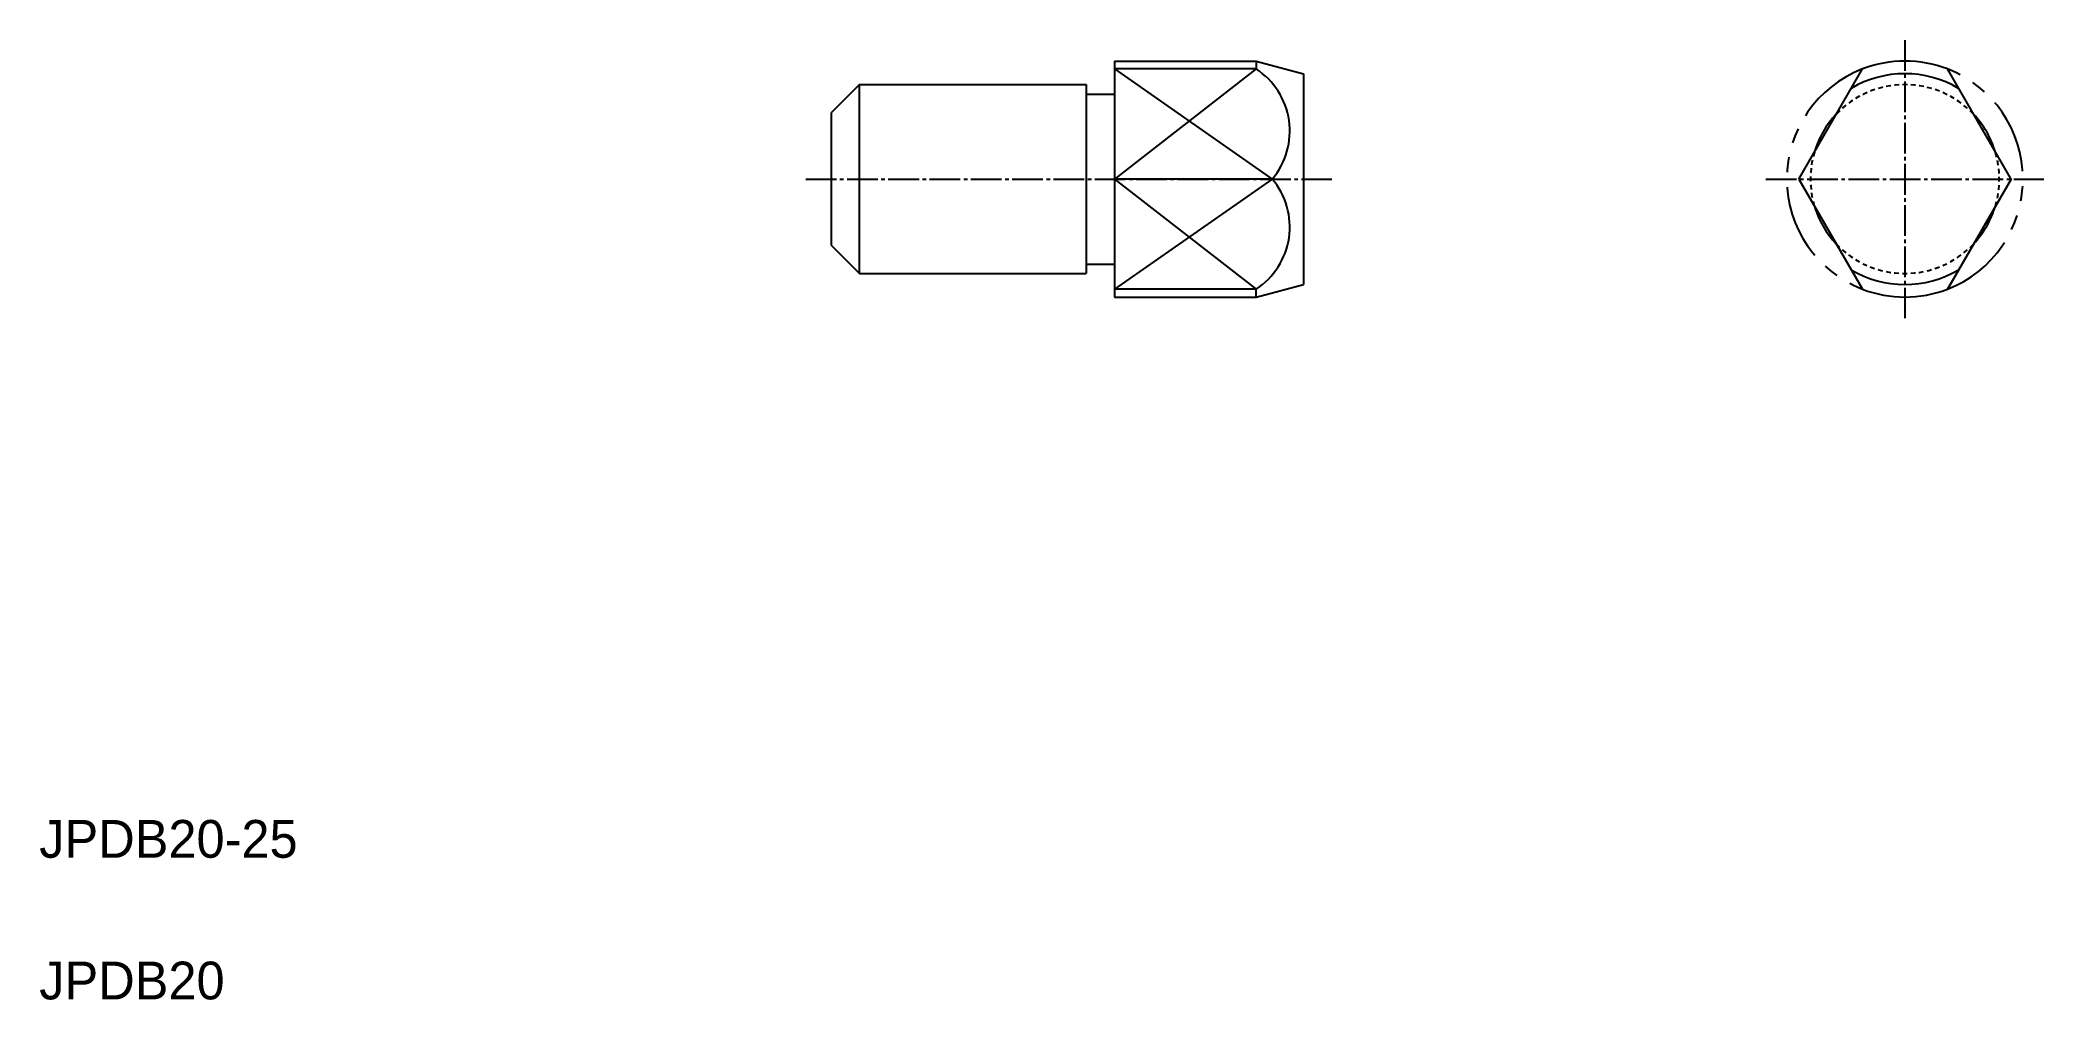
# Model space of a CAD drawing. Extents: x 10 to 222, y 10 to 112.
import ezdxf

# ---------------------------------------------------------------- set-up
doc = ezdxf.new("R2010")
doc.units = 0
doc.header["$LTSCALE"] = 0.25
for name, pattern in [('CENTER', [17.5, 13, -1.5, 1.5, -1.5]), ('DASHED', [3.5, 2, -1.5]), ('PHANTOM', [63.5, 31.75, -6.35, 6.35, -6.35, 6.35, -6.35])]:
    doc.linetypes.add(name, pattern=pattern)
doc.layers.get('0').update_dxf_attribs({"linetype": 'CONTINUOUS'})
doc.layers.add('CENTER', color=1, linetype='CENTER')
doc.styles.get("Standard").update_dxf_attribs({"font": 'txt', "height": 3.2})

msp = doc.modelspace()

# ---------------------------------------------------------------- linework, layer by layer
at = {"linetype": 'CONTINUOUS'}
for p, q in [((123.86, 109.38), (123.86, 84.38)), ((123.86, 109.38), (138.86, 109.38)), ((138.86, 109.38), (138.86, 108.54)), ((96.86, 106.88), (93.86, 103.88)), ((96.86, 86.88), (96.86, 106.88)), ((96.86, 106.88), (120.86, 106.88)), ((120.86, 106.88), (120.86, 86.88)), ((143.86, 108.04), (143.86, 85.72)), ((120.86, 105.88), (123.86, 105.88)), ((93.86, 103.88), (93.86, 89.88)), ((93.86, 89.88), (96.86, 86.88)), ((120.86, 87.88), (123.86, 87.88)), ((96.86, 86.88), (120.86, 86.88)), ((138.86, 84.38), (138.86, 85.22)), ((123.86, 84.38), (138.86, 84.38))]:
    msp.add_line(p, q, dxfattribs=at)
for p, q in [((138.86, 108.54), (123.86, 108.54)), ((138.86, 109.38), (143.86, 108.04)), ((196.31, 96.88), (203.04, 108.54)), ((218.78, 96.88), (212.04, 108.54)), ((143.86, 102.46), (143.86, 102.46)), ((140.55, 96.88), (123.86, 96.88)), ((143.86, 96.88), (143.86, 96.88)), ((196.31, 96.88), (203.04, 85.22)), ((218.78, 96.88), (212.04, 85.22)), ((138.86, 85.22), (123.86, 85.22)), ((138.86, 84.38), (143.86, 85.72))]:
    msp.add_line(p, q)
at = {"color": 3}
for p, q in [((123.86, 108.54), (140.55, 96.88)), ((138.86, 108.54), (123.86, 96.88)), ((123.86, 96.88), (138.86, 85.22)), ((140.55, 96.88), (123.86, 85.22))]:
    msp.add_line(p, q, dxfattribs=at)
for centre, radius, start, end in [((134.55, 101.96), 7.86, 319.7603, 56.8186), ((207.54, 96.88), 12.5, 68.8998, 111.1002), ((207.54, 96.88), 11.16, 59.3443, 120.6557), ((207.54, 96.88), 10, 136.6076, 163.3924), ((207.54, 96.88), 10, 16.6076, 43.3924), ((134.55, 91.8), 7.86, 303.1814, 40.2397), ((207.54, 96.88), 11.16, 179.3443, 180.6557), ((207.54, 96.88), 11.16, 359.3443, 0.6557), ((207.54, 96.88), 10, 196.6076, 223.3924), ((207.54, 96.88), 10, 316.6076, 343.3924), ((207.54, 96.88), 11.16, 239.3443, 300.6557), ((207.54, 96.88), 12.5, 248.8998, 291.1002)]:
    msp.add_arc(centre, radius, start, end)
at = {"color": 3, "linetype": 'PHANTOM'}
for start, end in [(111.1002, 248.8998), (291.1002, 68.8998)]:
    msp.add_arc((207.54, 96.88), 12.5, start, end, dxfattribs=at)
at = {"color": 3, "linetype": 'DASHED'}
for start, end in [(43.3924, 136.6076), (163.3924, 196.6076), (343.3924, 16.6076), (223.3924, 316.6076)]:
    msp.add_arc((207.54, 96.88), 10, start, end, dxfattribs=at)
at = {"layer": 'CENTER', "color": 1, "linetype": 'CENTER'}
for p, q in [((207.54, 111.6), (207.54, 82.16)), ((91.15, 96.88), (146.87, 96.88)), ((192.82, 96.88), (222.26, 96.88))]:
    msp.add_line(p, q, dxfattribs=at)

# ---------------------------------------------------------------- texts
for s, p in [('JPDB20-25', (10, 25)), ('JPDB20', (10, 10))]:
    msp.add_text(s, height=4).set_placement(p)

doc.saveas('drawing.dxf')
